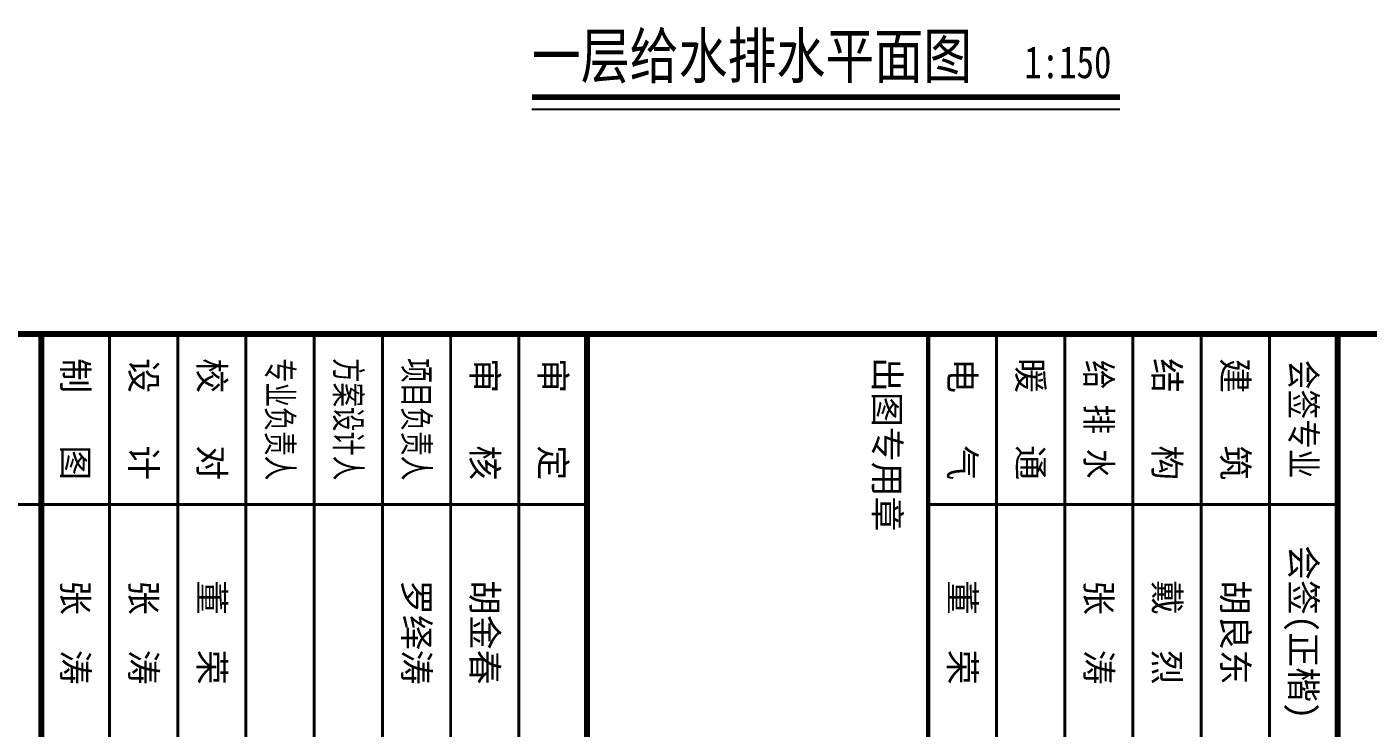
# Model space of a CAD drawing. Extents: x 12300 to 361047, y -1498650 to 1244242.
# Drawn here: x 247493 to 271086, y -25591 to -13250 of the extents above; entities that cross this region are included whole.
import ezdxf
from ezdxf.enums import TextEntityAlignment as Align

# ---------------------------------------------------------------- set-up
doc = ezdxf.new("R2010")
doc.units = 0
doc.header["$LTSCALE"] = 1000
doc.header["$MEASUREMENT"] = 0
doc.layers.get('0').update_dxf_attribs({"color": 8, "linetype": 'CONTINUOUS'})
for name, color, linetype in [('BZ_标准图框', 8, 'CONTINUOUS'), ('DIM_SYMB', 8, 'CONTINUOUS'), ('TK(图框线)', 3, 'CONTINUOUS')]:
    doc.layers.add(name, color=color, linetype=linetype)
doc.styles.add('ht', font='simhei.ttf', dxfattribs={"width": 0.8})

# ---------------------------------------------------------------- blocks, each defined once
blk = doc.blocks.new('A2-TQ-CF')
at = {"layer": 'BZ_标准图框', "color": 3}
for points, const_width in [([(91975, -155165), (91975, -115165)], 70), ([(91975, -129165), (98975, -129165)], 70), ([(93975, -129165), (93975, -133965)], 35), ([(98975, -129965), (91975, -129965)], 35), ([(98975, -130765), (91975, -130765)], 35), ([(98975, -131565), (91975, -131565)], 35), ([(98975, -132365), (91975, -132365)], 35), ([(98975, -133165), (91975, -133165)], 35), ([(98975, -133965), (91975, -133965)], 50), ([(91975, -137965), (98975, -137965)], 70), ([(93975, -148365), (93975, -137965)], 35), ([(91975, -138765), (98975, -138765)], 35), ([(91975, -139565), (98975, -139565)], 35), ([(91975, -140365), (98975, -140365)], 35), ([(91975, -141165), (98975, -141165)], 35), ([(91975, -141965), (98975, -141965)], 35), ([(91975, -142765), (98975, -142765)], 35), ([(91975, -143565), (98975, -143565)], 35), ([(91975, -143565), (98975, -143565)], 35), ([(91975, -144365), (98975, -144365)], 70)]:
    blk.add_lwpolyline(points, dxfattribs=dict(at, const_width=const_width))
at = {"layer": 'BZ_标准图框', "color": 3, "style": 'ht'}
for s, width, p in [('会签专业', 0.85, (92975, -129565)), ('给 排 水', 0.85, (92975, -131965)), ('项目负责人', 0.7, (92975, -139965)), ('方案设计人', 0.7, (92975, -140765)), ('专业负责人', 0.7, (92975, -141565))]:
    blk.add_text(s, height=300, dxfattribs=dict(at, width=width)).set_placement(p, align=Align.MIDDLE_CENTER)
for s, p in [('会签(正楷)', (95475, -129565)), ('建   筑', (92975, -130365)), ('结   构', (92975, -131165)), ('暖   通', (92975, -132765)), ('电   气', (92975, -133565)), ('审   定', (92975, -138365)), ('审   核', (92975, -139165)), ('胡金春', (95475, -139165)), ('罗绎涛', (95475, -139965)), ('校   对', (92975, -142365)), ('张  涛', (95475, -143165)), ('设   计', (92975, -143165)), ('制   图', (92975, -143965)), ('张  涛', (95475, -143965))]:
    blk.add_text(s, height=300, dxfattribs=at).set_placement(p, align=Align.MIDDLE_CENTER)
blk.add_text('出图专用章', height=300, dxfattribs=at).set_placement((92246, -134597))
at = {"layer": 'TK(图框线)', "color": 3, "style": 'ht'}
for s, p in [('胡良东', (95475, -130365)), ('戴  烈', (95475, -131165)), ('张  涛', (95475, -131965)), ('董  荣', (95475, -133565)), ('董  荣', (95475, -142365))]:
    blk.add_text(s, height=300, dxfattribs=at).set_placement(p, align=Align.MIDDLE_CENTER)

msp = doc.modelspace()

# ---------------------------------------------------------------- linework, layer by layer
at = {"layer": 'DIM_SYMB', "color": 3, "const_width": 105}
msp.add_lwpolyline([(256375.3, -14487.9), (266718.3, -14487.9)], dxfattribs=at)
at = {"layer": 'DIM_SYMB', "color": 3}
msp.add_lwpolyline([(256375.3, -14697.9), (266718.3, -14697.9)], dxfattribs=at)

# ---------------------------------------------------------------- block references
at = {"xscale": 1.5, "yscale": 1.5, "zscale": 1.5, "rotation": 270}
msp.add_blockref('A2-TQ-CF', (464295, 119308.4), dxfattribs=at)

# ---------------------------------------------------------------- texts
at = {"layer": 'DIM_SYMB', "color": 3, "style": 'ht', "width": 0.8}
for s, height, p in [('一层给水排水平面图', 788.61, (256375.3, -14153.9)), ('1:150', 563.29, (265036.7, -14153.9))]:
    msp.add_text(s, height=height, dxfattribs=at).set_placement(p)

doc.saveas('drawing.dxf')
